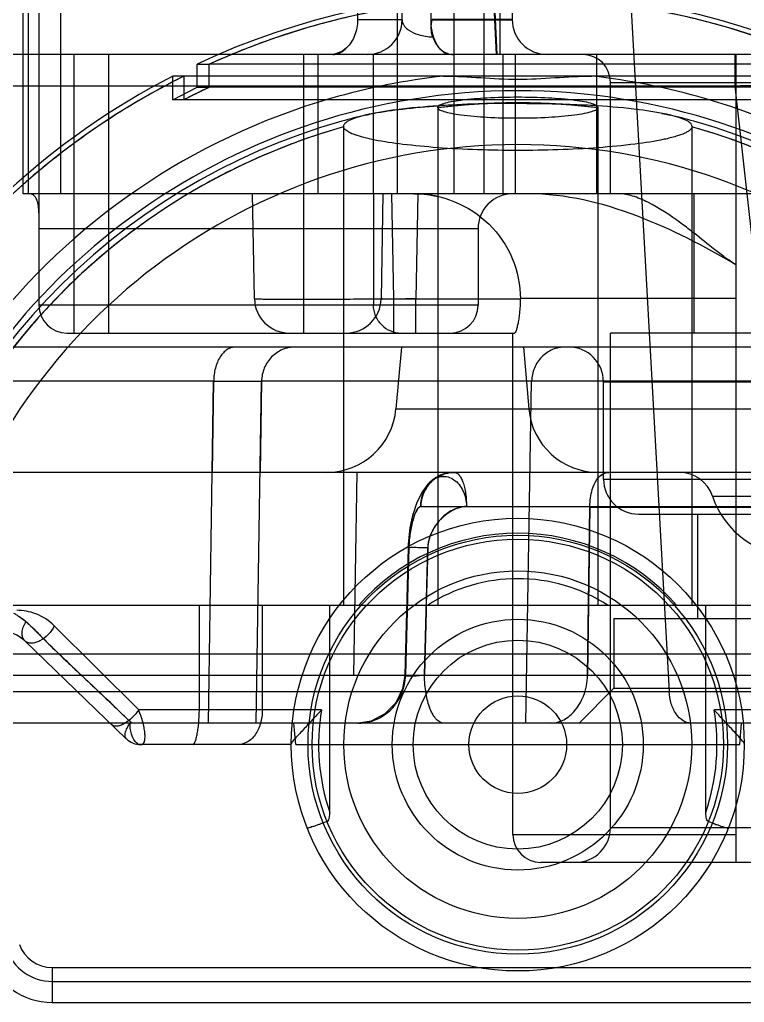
# Model space of a CAD drawing. Header units: millimetres. Extents: x 23490 to 24685, y -23248 to -22403.
# Drawn here: x 24023.12 to 24033.57, y -22999.85 to -22985.67 of the extents above; entities that cross this region are included whole.
import ezdxf

# ---------------------------------------------------------------- set-up
doc = ezdxf.new("R2010")
doc.units = ezdxf.units.MM
doc.header["$LTSCALE"] = 8
doc.layers.add('Cav-cor', color=30, linetype='Continuous')

msp = doc.modelspace()

# ---------------------------------------------------------------- linework, layer by layer
at = {"layer": 'Cav-cor', "color": 241}
for p, q in [((24028.633, -22985.676), (24028.668, -22981.647)), ((24030.184, -22981.647), (24030.22, -22985.676)), ((24029.816, -22988.184), (24029.816, -22982.385)), ((24023.396, -22982.478), (24023.396, -22989.792)), ((24028.009, -22983.058), (24027.991, -22985.676)), ((24030.048, -22986.174), (24030.048, -22983.058)), ((24023.168, -22988.184), (24023.168, -22984.566)), ((24023.244, -22988.183), (24023.244, -22984.566)), ((24023.712, -22988.184), (24023.712, -22984.566)), ((24028.562, -22984.566), (24028.562, -22988.184)), ((24029.378, -22984.566), (24029.378, -22988.184)), ((24029.943, -22985.039), (24030, -22986.174)), ((24031.909, -22985.022), (24032.482, -22995.365)), ((24029.994, -22986.174), (24029.957, -22985.371)), ((24029.96, -22985.371), (24030, -22986.174)), ((24029.049, -22985.676), (24029.048, -22985.431)), ((24028.633, -22985.676), (24027.991, -22985.676)), ((24029.049, -22985.676), (24030.22, -22985.676)), ((24030.22, -22985.671), (24029.066, -22985.671)), ((24037.915, -22986.174), (24016.539, -22986.174)), ((24023.899, -22986.174), (24023.899, -22990.194)), ((24024.401, -22986.174), (24024.401, -22990.194)), ((24027.215, -22990.194), (24027.215, -22986.174)), ((24027.416, -22986.174), (24027.416, -22988.184)), ((24028.22, -22988.184), (24028.22, -22986.174)), ((24030.083, -22986.174), (24030.083, -22988.184)), ((24030.261, -22986.174), (24030.261, -22988.184)), ((24031.436, -22986.174), (24031.436, -22988.184)), ((24033.429, -22986.174), (24033.429, -22986.63)), ((24033.446, -22986.174), (24033.446, -22997.832)), ((24025.677, -22986.313), (24025.852, -22986.313)), ((24025.677, -22986.647), (24025.677, -22986.313)), ((24025.852, -22986.647), (24025.852, -22986.313)), ((24034.748, -22986.313), (24025.852, -22986.313)), ((24025.852, -22986.647), (24025.852, -22986.313)), ((24035.275, -22986.486), (24025.326, -22986.486)), ((24025.326, -22986.58), (24025.326, -22986.486)), ((24025.488, -22986.827), (24025.488, -22986.486)), ((24025.488, -22986.827), (24025.488, -22986.486)), ((24033.429, -22986.63), (24021.837, -22986.63)), ((24025.326, -22986.827), (24025.326, -22986.58)), ((24025.326, -22986.827), (24025.677, -22986.647)), ((24025.677, -22986.647), (24025.852, -22986.647)), ((24034.748, -22986.647), (24025.852, -22986.647)), ((24031.637, -22986.576), (24038.171, -22986.576)), ((24031.637, -22988.184), (24031.637, -22986.576)), ((24033.429, -22986.63), (24034.399, -22995.365)), ((24029.515, -22986.827), (24025.326, -22986.827)), ((24029.146, -22986.944), (24029.145, -22986.937)), ((24029.146, -22986.944), (24029.145, -22986.937)), ((24029.146, -22986.944), (24029.146, -22994.123)), ((24029.146, -22986.944), (24029.146, -22994.123)), ((24031.085, -22986.827), (24029.515, -22986.827)), ((24035.275, -22986.827), (24031.085, -22986.827)), ((24031.455, -22986.944), (24031.456, -22986.937)), ((24031.456, -22986.937), (24031.455, -22986.944)), ((24031.455, -22986.944), (24031.455, -22994.123)), ((24031.455, -22986.944), (24031.455, -22994.123)), ((24027.788, -22987.219), (24027.788, -22987.212)), ((24027.788, -22987.212), (24027.788, -22987.219)), ((24027.788, -22987.219), (24027.788, -22994.123)), ((24027.788, -22987.219), (24027.788, -22994.123)), ((24032.812, -22987.219), (24032.813, -22987.212)), ((24032.812, -22987.219), (24032.813, -22987.212)), ((24032.812, -22987.219), (24032.812, -22994.123)), ((24032.812, -22987.219), (24032.812, -22994.123)), ((24036.863, -22988.184), (24023.168, -22988.184)), ((24026.503, -22989.7), (24026.477, -22988.184)), ((24028.22, -22988.184), (24028.22, -22989.7)), ((24028.356, -22988.184), (24028.329, -22989.7)), ((24028.513, -22989.7), (24028.486, -22988.184)), ((24028.858, -22988.185), (24028.832, -22989.7)), ((24032.843, -22990.194), (24032.843, -22988.184)), ((24023.396, -22988.686), (24029.728, -22988.686)), ((24029.728, -22988.686), (24029.728, -22989.792)), ((24028.22, -22989.7), (24028.22, -22989.792)), ((24028.513, -22989.7), (24030.337, -22989.7)), ((24028.513, -22990.194), (24028.513, -22989.7)), ((24028.832, -22990.194), (24028.832, -22989.7)), ((24030.336, -22989.691), (24033.446, -22989.691)), ((24029.728, -22989.792), (24023.396, -22989.792)), ((24023.798, -22990.194), (24030.251, -22990.194)), ((24030.23, -22997.43), (24030.23, -22990.194)), ((24036.863, -22990.194), (24031.637, -22990.194)), ((24031.637, -22997.329), (24031.637, -22990.194)), ((24047.279, -22990.395), (24021.321, -22990.395)), ((24028.622, -22990.395), (24028.544, -22991.286)), ((24030.381, -22990.395), (24030.459, -22991.286)), ((24025.915, -22990.888), (24020.819, -22990.888)), ((24025.842, -22995.822), (24025.915, -22990.888)), ((24025.915, -22990.888), (24025.896, -22992.204)), ((24026.53, -22995.822), (24026.606, -22990.888)), ((24026.606, -22990.888), (24026.586, -22992.204)), ((24041.994, -22990.888), (24026.606, -22990.888)), ((24030.417, -22995.822), (24030.5, -22990.888)), ((24031.537, -22990.897), (24037.064, -22990.897)), ((24031.537, -22992.304), (24031.537, -22990.897)), ((24028.544, -22991.286), (24039.906, -22991.286)), ((24045.995, -22992.204), (24022.605, -22992.204)), ((24027.938, -22995.13), (24027.982, -22992.204)), ((24029.039, -22992.342), (24029.04, -22992.342)), ((24031.537, -22992.304), (24037.064, -22992.304)), ((24033.108, -22992.548), (24035.493, -22992.548)), ((24028.901, -22992.697), (24039.7, -22992.697)), ((24031.305, -22995.13), (24031.339, -22992.697)), ((24031.339, -22992.697), (24031.32, -22994.121)), ((24031.339, -22992.706), (24037.261, -22992.706)), ((24032.04, -22992.807), (24036.561, -22992.807)), ((24032.893, -22992.807), (24032.893, -22994.314)), ((24028.675, -22995.137), (24028.723, -22993.288)), ((24028.73, -22993.29), (24028.682, -22995.13)), ((24028.708, -22994.123), (24028.73, -22993.29)), ((24028.723, -22993.288), (24028.725, -22993.241)), ((24028.723, -22993.288), (24028.73, -22993.29)), ((24028.955, -22995.13), (24029.003, -22993.29)), ((24029.003, -22993.29), (24028.981, -22994.119)), ((24027.788, -22994.123), (24021.26, -22994.123)), ((24025.709, -22995.631), (24025.709, -22994.123)), ((24026.617, -22995.631), (24026.617, -22994.123)), ((24027.589, -22997.11), (24027.589, -22994.123)), ((24029.146, -22994.123), (24027.788, -22994.123)), ((24029.146, -22994.123), (24027.788, -22994.123)), ((24028.682, -22995.13), (24028.708, -22994.123)), ((24028.981, -22994.119), (24028.979, -22994.21)), ((24031.455, -22994.123), (24029.146, -22994.123)), ((24031.32, -22994.121), (24031.305, -22995.13)), ((24032.812, -22994.123), (24031.455, -22994.123)), ((24032.812, -22994.123), (24031.455, -22994.123)), ((24039.341, -22994.123), (24032.812, -22994.123)), ((24033.012, -22997.11), (24033.012, -22994.123)), ((24028.979, -22994.21), (24028.955, -22995.13)), ((24031.687, -22994.314), (24037.992, -22994.314)), ((24031.687, -22994.314), (24031.687, -22995.319)), ((24024.834, -22995.631), (24023.617, -22994.419)), ((24023.336, -22994.479), (24023.402, -22994.545)), ((24023.402, -22994.545), (24023.419, -22994.562)), ((24024.656, -22996.049), (24023.193, -22994.636)), ((23992.3, -22994.822), (24152.3, -22994.822)), ((24023.66, -22994.799), (24023.68, -22994.819)), ((24022.554, -22995.13), (24046.046, -22995.13)), ((24023.952, -22995.079), (24023.982, -22995.107)), ((24028.675, -22995.137), (24028.682, -22995.13)), ((24031.687, -22995.319), (24031.185, -22995.822)), ((24031.687, -22995.319), (24036.913, -22995.319)), ((24010.807, -22995.365), (24035.085, -22995.365)), ((24028.389, -22995.684), (24028.546, -22995.524)), ((24024.596, -22995.691), (24024.72, -22995.81)), ((24027.47, -22995.631), (24024.834, -22995.631)), ((24028.19, -22995.787), (24028.389, -22995.684)), ((24035.767, -22995.631), (24033.131, -22995.631)), ((24039.685, -22995.822), (24020.916, -22995.822)), ((24024.72, -22995.81), (24024.732, -22995.822)), ((24027.1, -22996.133), (24027.073, -22995.822)), ((24027.971, -22995.822), (24028.19, -22995.787)), ((24033.5, -22996.133), (24033.528, -22995.822)), ((24027.034, -22996.133), (24024.866, -22996.133)), ((24027.1, -22996.133), (24033.5, -22996.133)), ((24030.23, -22997.43), (24033.446, -22997.43)), ((24031.637, -22997.329), (24036.863, -22997.329)), ((24076.46, -22997.832), (24030.632, -22997.832)), ((24023.587, -22999.349), (24037.013, -22999.349)), ((24023.587, -22999.349), (24023.587, -22999.852)), ((24023.587, -22999.55), (24037.013, -22999.55)), ((24023.587, -22999.852), (24037.013, -22999.852))]:
    msp.add_line(p, q, dxfattribs=at)
for points in [[(24028.85, -22992.635), (24028.924, -22992.487), (24029.039, -22992.342)], [(24028.748, -22993.023), (24028.792, -22992.812), (24028.85, -22992.635)], [(24028.725, -22993.241), (24028.75, -22993.005), (24028.793, -22992.804)], [(24028.723, -22993.288), (24028.724, -22993.26), (24028.748, -22993.023)], [(24028.546, -22995.524), (24028.644, -22995.323), (24028.675, -22995.137)]]:
    msp.add_lwpolyline(points, dxfattribs=at)
for radius in [3.266, 3.024, 2.965, 2.508, 1.809, 1.508, 0.704]:
    msp.add_circle((24030.3, -22996.133), radius, dxfattribs=at)
for centre, radius, start, end in [((24030.3, -22996.133), 10.854, 64.7907, 115.2093), ((24030.3, -22996.133), 10.781, 65.6323, 114.3677), ((24028.131, -22985.671), 0.502, 270.0001, 359.5), ((24030.722, -22985.671), 0.502, 180, 270), ((24031.235, -22986.576), 0.402, 0, 90), ((24030.3, -22996.133), 10.854, 117.2796, 178.3515), ((24030.3, -22996.133), 10.781, 116.5134, 178.344), ((24030.3, -22996.133), 9.706, 96.3255, 106.1396), ((24030.3, -22996.133), 9.706, 73.8603, 83.6745), ((24030.3, -22996.133), 10.477, 115.122, 117.3447), ((24036.839, -23171.642), 185.044, 90.64481, 91.05583), ((24030.3, -22996.133), 9.706, 106.1396, 178.1605), ((24030.3, -22996.133), 9.436, 80.6966, 99.3103), ((24030.3, -22996.133), 9.706, 1.8395, 73.8603), ((24030.3, -22996.133), 9.436, 99.3103, 167.6834), ((24030.3, -22996.133), 9.261, 82.8389, 97.1611), ((24030.123, -23001.397), 14.515, 93.0773, 93.817), ((24030.108, -23001.147), 14.264, 93.0583, 93.8238), ((24030.267, -23004.266), 17.387, 90.318, 93.0336), ((24030.3, -23006.113), 19.234, 89.6138, 90.3874), ((24030.3, -23006.113), 19.234, 89.6126, 90.3862), ((24030.334, -23004.266), 17.387, 86.9664, 89.682), ((24030.493, -23001.147), 14.264, 86.1762, 86.9417), ((24030.478, -23001.397), 14.515, 86.183, 86.9227), ((24030.3, -22996.133), 9.436, 12.318, 80.6966), ((24030.3, -22996.133), 9.347, 103.5573, 105.7451), ((24030.3, -22996.133), 9.347, 74.2444, 76.4432), ((24030.3, -22996.133), 9.347, 105.7451, 167.4158), ((24030.3, -22996.133), 9.261, 105.7375, 167.4651), ((24030.3, -22996.133), 9.261, 12.5349, 74.2625), ((24030.3, -22996.133), 9.347, 12.5842, 74.2444), ((24030.3, -22996.133), 8.659, 13.4219, 166.5781), ((24028.803, -22989.722), 1.538, 87.9588, 89.9903), ((24028.802, -22989.743), 1.56, 77.2442, 87.9438), ((24030.23, -22988.686), 0.502, 90.0021, 180.0021), ((24028.193, -22994.661), 7.518, 52.086, 53.6417), ((24026.288, -22997.125), 10.632, 51.9377, 52.1502), ((24027.006, -22989.691), 0.502, 181, 270), ((24027.827, -22989.691), 0.502, 270, 359), ((24023.798, -22989.792), 0.402, 180, 270), ((24029.326, -22989.792), 0.402, 270.0022, 0.0022), ((24028.622, -22989.791), 0.402, 225.0146, 270.0001), ((24031.034, -22990.897), 0.502, 0, 90), ((24027.543, -22991.199), 1.005, 270, 355), ((24031.46, -22991.199), 1.005, 185, 270), ((24029.388, -22992.708), 0.505, 121.3799, 133.5658), ((24029.386, -22992.706), 0.503, 119.2504, 133.4534), ((24029.246, -22992.55), 0.292, 118.9191, 122.8232), ((24029.238, -22992.537), 0.277, 110.0884, 118.9412), ((24029.385, -22992.703), 0.499, 111.3555, 121.3719), ((24029.387, -22992.679), 0.475, 113.3381, 121.1703), ((24029.388, -22992.682), 0.479, 106.7378, 113.3158), ((24032.039, -22992.304), 0.502, 180, 270.002), ((24032.631, -22992.706), 0.502, 18.3173, 89.9981), ((24029.412, -22992.704), 0.511, 144.194, 160.7225), ((24029.422, -22992.706), 0.521, 160.8244, 178.9946), ((24034.3, -22992.153), 1.256, 198.3178, 341.6822), ((24030.3, -22996.133), 3.051, 41.2017, 138.7983), ((24030.3, -22996.133), 2.395, 57.0544, 122.946), ((24022.547, -22995.114), 1.004, 52.6646, 55.3378), ((24022.489, -22995.191), 1.1, 50.8667, 52.6519), ((24022.214, -22995.522), 1.531, 46.9846, 49.3828), ((24022.844, -22994.998), 0.502, 46.02, 90), ((24035.513, -22982.525), 17.064, 224.8651, 225.998), ((24038.219, -22979.76), 20.932, 225.4701, 226.0207), ((24048.874, -22968.707), 36.285, 226.0248, 226.6194), ((23970.144, -23052.418), 78.633, 46.17132, 46.40839), ((23965.308, -23057.468), 85.624, 46.06288, 46.17689), ((24030.489, -22996.133), 3.061, 170.56, 198.628), ((24030.117, -22996.133), 3.055, 341.3481, 9.4645), ((24024.866, -22995.832), 0.301, 226.02, 270), ((24030.632, -22997.43), 0.402, 180, 270), ((24031.135, -22997.329), 0.502, 270, 0), ((24023.587, -22998.847), 0.703, 199.61, 270), ((24023.587, -22998.847), 0.502, 199.61, 270), ((24023.587, -22998.847), 1.005, 199.61, 270)]:
    msp.add_arc(centre, radius, start, end, dxfattribs=at)
for points, weights in [([(24034.748, -22986.313), (24031.877, -22985.012), (24028.724, -22985.012), (24025.852, -22986.313)], [1, 0.9406110789, 0.9406110789, 1]), ([(24025.488, -22986.486), (24021.838, -22988.307), (24019.642, -22991.744), (24019.524, -22995.822)], [1, 0.9052851567, 0.9052851567, 1]), ([(24025.852, -22986.647), (24025.73, -22986.705), (24025.608, -22986.765), (24025.488, -22986.827)], [1, 0.999874589, 0.999874589, 1]), ([(24031.455, -22986.944), (24030.687, -22986.848), (24029.913, -22986.848), (24029.146, -22986.944)], [1, 0.994799778, 0.994799778, 1]), ([(24027.788, -22987.219), (24024.422, -22988.168), (24022.019, -22990.709), (24021.26, -22994.123)], [1, 0.9055930239, 0.9055930239, 1]), ([(24039.341, -22994.123), (24038.582, -22990.709), (24036.179, -22988.168), (24032.812, -22987.219)], [1, 0.9055930239, 0.9055930239, 1])]:
    msp.add_rational_spline(points, weights, degree=3, dxfattribs=at)
for points, knots in [([(24029.994, -22986.174), (24029.988, -22986.04), (24029.975, -22985.772), (24029.964, -22985.505), (24029.956, -22985.371)], [0, 0, 0, 0, 0.500005, 1, 1, 1, 1]), ([(24027.991, -22985.676), (24027.99, -22985.752), (24027.964, -22985.901), (24027.882, -22986.03), (24027.83, -22986.077)], [0, 0, 0, 0, 0.520382, 1, 1, 1, 1]), ([(24028.633, -22985.676), (24028.633, -22985.688), (24028.637, -22985.716), (24028.656, -22985.755), (24028.688, -22985.793), (24028.755, -22985.845), (24028.886, -22985.899), (24029.005, -22985.918), (24029.075, -22985.921)], [0, 0, 0, 0, 0.071345, 0.148418, 0.236573, 0.340843, 0.615984, 1, 1, 1, 1]), ([(24029.239, -22986.148), (24029.21, -22986.129), (24029.156, -22986.074), (24029.098, -22985.964), (24029.059, -22985.827), (24029.05, -22985.727), (24029.049, -22985.676)], [0, 0, 0, 0, 0.193722, 0.431571, 0.705678, 1, 1, 1, 1]), ([(24029.075, -22985.921), (24029.054, -22985.862), (24029.047, -22985.775), (24029.061, -22985.692), (24029.066, -22985.671)], [0, 0, 0, 0, 0.744952, 1, 1, 1, 1]), ([(24029.075, -22985.921), (24029.088, -22985.958), (24029.12, -22986.027), (24029.19, -22986.109), (24029.277, -22986.162), (24029.342, -22986.174), (24029.373, -22986.174)], [0, 0, 0, 0, 0.284237, 0.538036, 0.772026, 1, 1, 1, 1]), ([(24027.83, -22986.077), (24027.797, -22986.108), (24027.721, -22986.157), (24027.632, -22986.174), (24027.589, -22986.174)], [0, 0, 0, 0, 0.507839, 1, 1, 1, 1]), ([(24027.632, -22986.174), (24027.667, -22986.174), (24027.743, -22986.155), (24027.803, -22986.106), (24027.83, -22986.077)], [0, 0, 0, 0, 0.475363, 1, 1, 1, 1]), ([(24029.322, -22986.174), (24029.315, -22986.174), (24029.286, -22986.171), (24029.258, -22986.159), (24029.239, -22986.148)], [0, 0, 0, 0, 0.236397, 1, 1, 1, 1]), ([(24029.231, -22986.486), (24029.588, -22986.486), (24030.3, -22986.574), (24031.013, -22986.486), (24031.37, -22986.486)], [0, 0, 0, 0, 0.5, 1, 1, 1, 1]), ([(24036.417, -22986.618), (24036.417, -22986.618), (24036.416, -22986.617), (24036.411, -22986.616), (24036.4, -22986.614), (24036.382, -22986.612), (24036.357, -22986.611), (24036.325, -22986.61), (24036.286, -22986.608), (24036.24, -22986.607), (24036.165, -22986.606), (24036.055, -22986.604), (24035.905, -22986.604), (24035.731, -22986.604), (24035.534, -22986.604), (24035.318, -22986.605), (24034.995, -22986.608), (24034.557, -22986.612), (24034.004, -22986.62), (24033.623, -22986.627), (24033.429, -22986.63)], [0, 0, 0, 0, 0.000486, 0.001484, 0.005211, 0.011289, 0.019721, 0.0305, 0.043613, 0.059029, 0.076705, 0.11866, 0.169113, 0.227572, 0.293464, 0.36618, 0.44498, 0.617729, 0.805224, 1, 1, 1, 1]), ([(24029.145, -22986.937), (24029.145, -22986.925), (24029.165, -22986.907), (24029.196, -22986.892), (24029.254, -22986.871), (24029.349, -22986.85), (24029.558, -22986.818), (24029.879, -22986.794), (24030.3, -22986.783), (24030.722, -22986.794), (24031.043, -22986.818), (24031.251, -22986.85), (24031.347, -22986.871), (24031.404, -22986.892), (24031.435, -22986.907), (24031.456, -22986.925), (24031.456, -22986.937)], [0, 0, 0, 0, 0.015526, 0.028576, 0.045652, 0.091866, 0.153177, 0.312313, 0.5, 0.687687, 0.846823, 0.908134, 0.954348, 0.971424, 0.984474, 1, 1, 1, 1]), ([(24029.156, -22986.914), (24028.954, -22986.928), (24028.6, -22986.96), (24028.248, -22987.014), (24028.1, -22987.049)], [0, 0, 0, 0, 0.570697, 1, 1, 1, 1]), ([(24028.222, -22987.023), (24028.359, -22986.996), (24028.67, -22986.953), (24028.983, -22986.926), (24029.156, -22986.914)], [0, 0, 0, 0, 0.445614, 1, 1, 1, 1]), ([(24029.156, -22986.916), (24029.154, -22986.917), (24029.149, -22986.923), (24029.145, -22986.931), (24029.145, -22986.937)], [0, 0, 0, 0, 0.297985, 1, 1, 1, 1]), ([(24029.145, -22986.937), (24029.145, -22986.949), (24029.165, -22986.968), (24029.196, -22986.983), (24029.254, -22987.003), (24029.349, -22987.025), (24029.558, -22987.058), (24029.879, -22987.083), (24030.3, -22987.094), (24030.722, -22987.083), (24031.043, -22987.058), (24031.251, -22987.025), (24031.347, -22987.003), (24031.404, -22986.983), (24031.435, -22986.968), (24031.456, -22986.949), (24031.456, -22986.937)], [0, 0, 0, 0, 0.015553, 0.028621, 0.045713, 0.091947, 0.153257, 0.312364, 0.5, 0.687637, 0.846743, 0.908053, 0.954287, 0.971379, 0.984447, 1, 1, 1, 1]), ([(24030.171, -22986.879), (24030.1, -22986.879), (24029.824, -22986.883), (24029.548, -22986.892), (24029.343, -22986.903)], [0, 0, 0, 0, 0.256259, 1, 1, 1, 1]), ([(24030.43, -22986.879), (24030.501, -22986.879), (24030.776, -22986.883), (24031.052, -22986.892), (24031.257, -22986.903)], [0, 0, 0, 0, 0.256259, 1, 1, 1, 1]), ([(24032.501, -22987.049), (24032.352, -22987.014), (24032, -22986.96), (24031.647, -22986.928), (24031.444, -22986.914)], [0, 0, 0, 0, 0.429315, 1, 1, 1, 1]), ([(24031.456, -22986.937), (24031.456, -22986.935), (24031.455, -22986.927), (24031.449, -22986.92), (24031.444, -22986.916)], [0, 0, 0, 0, 0.218166, 1, 1, 1, 1]), ([(24028.1, -22987.049), (24028.054, -22987.06), (24027.975, -22987.082), (24027.886, -22987.116), (24027.834, -22987.146), (24027.803, -22987.171), (24027.788, -22987.196), (24027.788, -22987.212)], [0, 0, 0, 0, 0.383543, 0.672821, 0.782932, 0.871684, 1, 1, 1, 1]), ([(24028.1, -22987.049), (24028.109, -22987.047), (24028.15, -22987.038), (24028.191, -22987.029), (24028.222, -22987.023)], [0, 0, 0, 0, 0.236534, 1, 1, 1, 1]), ([(24032.378, -22987.023), (24032.389, -22987.025), (24032.43, -22987.033), (24032.471, -22987.042), (24032.501, -22987.049)], [0, 0, 0, 0, 0.263402, 1, 1, 1, 1]), ([(24032.813, -22987.212), (24032.813, -22987.196), (24032.798, -22987.171), (24032.767, -22987.146), (24032.715, -22987.116), (24032.625, -22987.082), (24032.546, -22987.06), (24032.501, -22987.049)], [0, 0, 0, 0, 0.128307, 0.217057, 0.327168, 0.61645, 1, 1, 1, 1]), ([(24027.807, -22987.254), (24027.804, -22987.251), (24027.794, -22987.239), (24027.788, -22987.223), (24027.788, -22987.212)], [0, 0, 0, 0, 0.28788, 1, 1, 1, 1]), ([(24032.813, -22987.212), (24032.813, -22987.23), (24032.792, -22987.26), (24032.753, -22987.287), (24032.686, -22987.322), (24032.571, -22987.361), (24032.469, -22987.386), (24032.411, -22987.398)], [0, 0, 0, 0, 0.119939, 0.207373, 0.317695, 0.610629, 1, 1, 1, 1]), ([(24029.142, -22987.519), (24028.975, -22987.506), (24028.672, -22987.478), (24028.317, -22987.427), (24028.089, -22987.376), (24027.963, -22987.34), (24027.871, -22987.302), (24027.823, -22987.271), (24027.807, -22987.254)], [0, 0, 0, 0, 0.366881, 0.664379, 0.782172, 0.877513, 0.949837, 1, 1, 1, 1]), ([(24031.459, -22987.519), (24031.073, -22987.547), (24030.3, -22987.57), (24029.527, -22987.547), (24029.142, -22987.519)], [0, 0, 0, 0, 0.499998, 1, 1, 1, 1]), ([(24032.411, -22987.398), (24032.273, -22987.428), (24031.956, -22987.476), (24031.637, -22987.506), (24031.459, -22987.519)], [0, 0, 0, 0, 0.442202, 1, 1, 1, 1]), ([(24023.396, -22988.459), (24023.396, -22988.425), (24023.392, -22988.36), (24023.371, -22988.271), (24023.324, -22988.199), (24023.27, -22988.183), (24023.244, -22988.183)], [0, 0, 0, 0, 0.29358, 0.558383, 0.78196, 1, 1, 1, 1]), ([(24028.803, -22988.184), (24029.002, -22988.184), (24029.403, -22988.262), (24029.913, -22988.595), (24030.258, -22989.1), (24030.337, -22989.501), (24030.337, -22989.7)], [0, 0, 0, 0, 0.250094, 0.500109, 0.750045, 1, 1, 1, 1]), ([(24033.446, -22989.208), (24032.986, -22988.941), (24032.046, -22988.445), (24030.987, -22988.184), (24030.456, -22988.184)], [0, 0, 0, 0, 0.500941, 1, 1, 1, 1]), ([(24032.649, -22988.607), (24032.498, -22988.496), (24032.275, -22988.345), (24031.97, -22988.213), (24031.826, -22988.184), (24031.761, -22988.184)], [0, 0, 0, 0, 0.564975, 0.804079, 1, 1, 1, 1]), ([(24033.446, -22989.208), (24033.391, -22989.176), (24033.287, -22989.104), (24033.088, -22988.95), (24032.942, -22988.831), (24032.843, -22988.754)], [0, 0, 0, 0, 0.252269, 0.503592, 1, 1, 1, 1]), ([(24026.503, -22989.7), (24026.503, -22989.701), (24026.508, -22989.7), (24026.514, -22989.701), (24026.527, -22989.701), (24026.543, -22989.702), (24026.565, -22989.702), (24026.603, -22989.702), (24026.662, -22989.703), (24026.746, -22989.703), (24026.847, -22989.703), (24026.964, -22989.703), (24027.096, -22989.704), (24027.242, -22989.703), (24027.459, -22989.703), (24027.754, -22989.703), (24028.126, -22989.701), (24028.382, -22989.7), (24028.513, -22989.7)], [0, 0, 0, 0, 0.001226, 0.004843, 0.010851, 0.019242, 0.029995, 0.043082, 0.076141, 0.118096, 0.168556, 0.227023, 0.292944, 0.365672, 0.444514, 0.617424, 0.804991, 1, 1, 1, 1]), ([(24028.832, -22989.7), (24028.799, -22989.7), (24028.735, -22989.701), (24028.642, -22989.703), (24028.556, -22989.703), (24028.481, -22989.704), (24028.426, -22989.703), (24028.39, -22989.703), (24028.369, -22989.703), (24028.353, -22989.702), (24028.34, -22989.702), (24028.334, -22989.701), (24028.329, -22989.701), (24028.329, -22989.7)], [0, 0, 0, 0, 0.194986, 0.382642, 0.55546, 0.706973, 0.831283, 0.881707, 0.923629, 0.956678, 0.980509, 0.994938, 1, 1, 1, 1]), ([(24030.335, -22989.7), (24030.335, -22989.763), (24030.331, -22989.856), (24030.317, -22989.972), (24030.305, -22990.046), (24030.291, -22990.106), (24030.278, -22990.152), (24030.267, -22990.179), (24030.256, -22990.194), (24030.251, -22990.194)], [0, 0, 0, 0, 0.376052, 0.54548, 0.694239, 0.817337, 0.910588, 0.971194, 1, 1, 1, 1]), ([(24026.228, -22990.395), (24026.207, -22990.395), (24026.165, -22990.401), (24026.106, -22990.431), (24026.052, -22990.477), (24025.987, -22990.563), (24025.931, -22990.703), (24025.916, -22990.825), (24025.915, -22990.888)], [0, 0, 0, 0, 0.095465, 0.196574, 0.306749, 0.427745, 0.700288, 1, 1, 1, 1]), ([(24027.092, -22990.395), (24027.029, -22990.395), (24026.902, -22990.42), (24026.742, -22990.531), (24026.634, -22990.694), (24026.607, -22990.824), (24026.606, -22990.888)], [0, 0, 0, 0, 0.246025, 0.494378, 0.746012, 1, 1, 1, 1]), ([(24030.986, -22990.395), (24030.923, -22990.395), (24030.796, -22990.42), (24030.636, -22990.531), (24030.528, -22990.694), (24030.502, -22990.824), (24030.5, -22990.888)], [0, 0, 0, 0, 0.246025, 0.494378, 0.746012, 1, 1, 1, 1]), ([(24025.915, -22990.888), (24025.993, -22990.888), (24026.223, -22990.888), (24026.454, -22990.888), (24026.606, -22990.888)], [0, 0, 0, 0, 0.338502, 1, 1, 1, 1]), ([(24029.386, -22992.204), (24029.324, -22992.204), (24029.197, -22992.229), (24029.036, -22992.34), (24028.928, -22992.503), (24028.902, -22992.633), (24028.901, -22992.697)], [0, 0, 0, 0, 0.246055, 0.494379, 0.745981, 1, 1, 1, 1]), ([(24028.901, -22992.697), (24028.902, -22992.629), (24028.924, -22992.499), (24028.995, -22992.385), (24029.04, -22992.342)], [0, 0, 0, 0, 0.524424, 1, 1, 1, 1]), ([(24029.039, -22992.343), (24029.018, -22992.363), (24028.936, -22992.464), (24028.902, -22992.598), (24028.901, -22992.697)], [0, 0, 0, 0, 0.23167, 1, 1, 1, 1]), ([(24029.04, -22992.341), (24029.064, -22992.319), (24029.115, -22992.283), (24029.205, -22992.257), (24029.297, -22992.265), (24029.416, -22992.323), (24029.53, -22992.471), (24029.559, -22992.62), (24029.562, -22992.697)], [0, 0, 0, 0, 0.11872, 0.230273, 0.340055, 0.454844, 0.711025, 1, 1, 1, 1]), ([(24029.386, -22992.204), (24029.398, -22992.204), (24029.425, -22992.211), (24029.457, -22992.243), (24029.485, -22992.289), (24029.512, -22992.35), (24029.533, -22992.425), (24029.555, -22992.541), (24029.561, -22992.634), (24029.562, -22992.697)], [0, 0, 0, 0, 0.065773, 0.141291, 0.238932, 0.359435, 0.49986, 0.656604, 1, 1, 1, 1]), ([(24031.339, -22992.697), (24031.341, -22992.615), (24031.357, -22992.478), (24031.425, -22992.316), (24031.511, -22992.225), (24031.582, -22992.204), (24031.613, -22992.204)], [0, 0, 0, 0, 0.403542, 0.661438, 0.845202, 1, 1, 1, 1]), ([(24031.456, -22992.288), (24031.477, -22992.263), (24031.523, -22992.22), (24031.585, -22992.204), (24031.613, -22992.204)], [0, 0, 0, 0, 0.533792, 1, 1, 1, 1]), ([(24028.901, -22992.697), (24028.89, -22992.699), (24028.866, -22992.716), (24028.825, -22992.779), (24028.782, -22992.902), (24028.744, -22993.082), (24028.732, -22993.218), (24028.73, -22993.29)], [0, 0, 0, 0, 0.05208, 0.128856, 0.357325, 0.660252, 1, 1, 1, 1]), ([(24028.901, -22992.697), (24028.89, -22992.697), (24028.865, -22992.711), (24028.839, -22992.751), (24028.812, -22992.81), (24028.777, -22992.918), (24028.744, -22993.08), (24028.732, -22993.217), (24028.73, -22993.29)], [0, 0, 0, 0, 0.048869, 0.122797, 0.224892, 0.351654, 0.658531, 1, 1, 1, 1]), ([(24029.562, -22992.697), (24029.42, -22992.702), (24029.21, -22992.828), (24029.045, -22993.068), (24029.004, -22993.217), (24029.003, -22993.29)], [0, 0, 0, 0, 0.48667, 0.748024, 1, 1, 1, 1]), ([(24029.562, -22992.697), (24029.483, -22992.696), (24029.318, -22992.75), (24029.195, -22992.864), (24029.142, -22992.932)], [0, 0, 0, 0, 0.478088, 1, 1, 1, 1]), ([(24029.142, -22992.932), (24029.121, -22992.958), (24029.049, -22993.065), (24029.005, -22993.194), (24029.003, -22993.29)], [0, 0, 0, 0, 0.257973, 1, 1, 1, 1]), ([(24028.723, -22993.288), (24028.723, -22993.288), (24028.726, -22993.287), (24028.73, -22993.287), (24028.738, -22993.286), (24028.753, -22993.286), (24028.779, -22993.285), (24028.816, -22993.285), (24028.859, -22993.286), (24028.922, -22993.287), (24028.97, -22993.289), (24029.003, -22993.29)], [0, 0, 0, 0, 0.006263, 0.022901, 0.049995, 0.087173, 0.189457, 0.32365, 0.481685, 0.65405, 1, 1, 1, 1]), ([(24023.03, -22994.235), (24023.045, -22994.243), (24023.109, -22994.28), (24023.169, -22994.324), (24023.211, -22994.36)], [0, 0, 0, 0, 0.24481, 1, 1, 1, 1]), ([(24023.617, -22994.419), (24023.543, -22994.344), (24023.371, -22994.231), (24023.17, -22994.194), (24023.077, -22994.194)], [0, 0, 0, 0, 0.53062, 1, 1, 1, 1]), ([(24023.193, -22994.636), (24023.178, -22994.622), (24023.156, -22994.583), (24023.15, -22994.513), (24023.169, -22994.435), (24023.195, -22994.385), (24023.211, -22994.36)], [0, 0, 0, 0, 0.202369, 0.431813, 0.699695, 1, 1, 1, 1]), ([(24023.183, -22994.337), (24023.196, -22994.348), (24023.249, -22994.393), (24023.299, -22994.442), (24023.336, -22994.479)], [0, 0, 0, 0, 0.245712, 1, 1, 1, 1]), ([(24023.617, -22994.419), (24023.596, -22994.465), (24023.535, -22994.549), (24023.435, -22994.626), (24023.348, -22994.662), (24023.287, -22994.672), (24023.234, -22994.664), (24023.204, -22994.647), (24023.193, -22994.636)], [0, 0, 0, 0, 0.285898, 0.571432, 0.699728, 0.812938, 0.911373, 1, 1, 1, 1]), ([(24023.342, -22994.484), (24023.358, -22994.5), (24023.424, -22994.567), (24023.49, -22994.633), (24023.54, -22994.682)], [0, 0, 0, 0, 0.247982, 1, 1, 1, 1]), ([(24023.684, -22994.822), (24023.739, -22994.875), (24023.964, -22995.091), (24024.191, -22995.304), (24024.362, -22995.467)], [0, 0, 0, 0, 0.244131, 1, 1, 1, 1]), ([(24023.982, -22995.107), (24024.032, -22995.154), (24024.237, -22995.348), (24024.442, -22995.543), (24024.596, -22995.691)], [0, 0, 0, 0, 0.245047, 1, 1, 1, 1]), ([(24028.002, -22995.822), (24028.09, -22995.822), (24028.268, -22995.785), (24028.492, -22995.631), (24028.643, -22995.402), (24028.68, -22995.221), (24028.682, -22995.13)], [0, 0, 0, 0, 0.246055, 0.494379, 0.745981, 1, 1, 1, 1]), ([(24028.955, -22995.13), (24028.923, -22995.135), (24028.86, -22995.142), (24028.783, -22995.146), (24028.731, -22995.147), (24028.701, -22995.145), (24028.685, -22995.143), (24028.675, -22995.139), (24028.675, -22995.137)], [0, 0, 0, 0, 0.344083, 0.673764, 0.807587, 0.909281, 0.973364, 1, 1, 1, 1]), ([(24029.233, -22995.822), (24029.215, -22995.822), (24029.175, -22995.811), (24029.122, -22995.768), (24029.075, -22995.702), (24029.017, -22995.579), (24028.969, -22995.385), (24028.956, -22995.219), (24028.955, -22995.13)], [0, 0, 0, 0, 0.069614, 0.151355, 0.25156, 0.371831, 0.66428, 1, 1, 1, 1]), ([(24030.777, -22995.822), (24030.833, -22995.822), (24030.959, -22995.79), (24031.131, -22995.654), (24031.268, -22995.425), (24031.304, -22995.233), (24031.305, -22995.13)], [0, 0, 0, 0, 0.17552, 0.396627, 0.675862, 1, 1, 1, 1]), ([(24032.798, -22995.822), (24032.778, -22995.822), (24032.738, -22995.815), (24032.658, -22995.779), (24032.572, -22995.688), (24032.505, -22995.539), (24032.486, -22995.425), (24032.482, -22995.365)], [0, 0, 0, 0, 0.097598, 0.200223, 0.430509, 0.701128, 1, 1, 1, 1]), ([(24024.834, -22995.631), (24024.808, -22995.672), (24024.745, -22995.746), (24024.653, -22995.819), (24024.575, -22995.856), (24024.515, -22995.873), (24024.466, -22995.865), (24024.448, -22995.848)], [0, 0, 0, 0, 0.307201, 0.604893, 0.733271, 0.841623, 1, 1, 1, 1]), ([(24024.866, -22996.133), (24024.877, -22996.133), (24024.9, -22996.124), (24024.92, -22996.088), (24024.927, -22996.038), (24024.926, -22995.975), (24024.916, -22995.901), (24024.89, -22995.783), (24024.858, -22995.692), (24024.834, -22995.631)], [0, 0, 0, 0, 0.059182, 0.126872, 0.217735, 0.333879, 0.473353, 0.633184, 1, 1, 1, 1]), ([(24025.621, -22996.133), (24025.625, -22996.133), (24025.636, -22996.119), (24025.648, -22996.093), (24025.663, -22996.048), (24025.677, -22995.988), (24025.69, -22995.913), (24025.704, -22995.792), (24025.709, -22995.697), (24025.709, -22995.631)], [0, 0, 0, 0, 0.027065, 0.085045, 0.175564, 0.29702, 0.445998, 0.617348, 1, 1, 1, 1]), ([(24026.617, -22995.631), (24026.617, -22995.697), (24026.6, -22995.825), (24026.526, -22995.992), (24026.405, -22996.108), (24026.301, -22996.133), (24026.253, -22996.133)], [0, 0, 0, 0, 0.291425, 0.556162, 0.785936, 1, 1, 1, 1]), ([(24027.47, -22995.631), (24027.426, -22995.679), (24027.359, -22995.752), (24027.271, -22995.848), (24027.206, -22995.918), (24027.145, -22995.984), (24027.093, -22996.041), (24027.057, -22996.082), (24027.039, -22996.107), (24027.034, -22996.118), (24027.034, -22996.122)], [0, 0, 0, 0, 0.298515, 0.448389, 0.595145, 0.733929, 0.856454, 0.949649, 0.980569, 1, 1, 1, 1]), ([(24033.567, -22996.122), (24033.567, -22996.118), (24033.562, -22996.107), (24033.544, -22996.082), (24033.508, -22996.041), (24033.456, -22995.984), (24033.395, -22995.918), (24033.33, -22995.848), (24033.241, -22995.752), (24033.175, -22995.679), (24033.131, -22995.631)], [0, 0, 0, 0, 0.019434, 0.050354, 0.143539, 0.266058, 0.404848, 0.551608, 0.701482, 1, 1, 1, 1]), ([(24024.667, -22995.894), (24024.67, -22995.888), (24024.683, -22995.864), (24024.698, -22995.84), (24024.711, -22995.823)], [0, 0, 0, 0, 0.237619, 1, 1, 1, 1]), ([(24024.715, -22995.817), (24024.718, -22995.816), (24024.725, -22995.814), (24024.731, -22995.819), (24024.732, -22995.822)], [0, 0, 0, 0, 0.493674, 1, 1, 1, 1]), ([(24024.656, -22996.049), (24024.649, -22996.042), (24024.635, -22996.015), (24024.639, -22995.959), (24024.656, -22995.917), (24024.667, -22995.894)], [0, 0, 0, 0, 0.181179, 0.527912, 1, 1, 1, 1]), ([(24024.866, -22996.133), (24024.849, -22996.133), (24024.811, -22996.12), (24024.767, -22996.071), (24024.734, -22996.002), (24024.722, -22995.947), (24024.717, -22995.918)], [0, 0, 0, 0, 0.182771, 0.406169, 0.681391, 1, 1, 1, 1]), ([(24027.55, -22997.241), (24027.572, -22997.233), (24027.588, -22997.177), (24027.589, -22997.134), (24027.589, -22997.11)], [0, 0, 0, 0, 0.491029, 1, 1, 1, 1]), ([(24033.05, -22997.241), (24033.029, -22997.233), (24033.013, -22997.177), (24033.012, -22997.134), (24033.012, -22997.11)], [0, 0, 0, 0, 0.49103, 1, 1, 1, 1]), ([(24027.55, -22997.241), (24027.515, -22997.255), (24027.462, -22997.276), (24027.396, -22997.3), (24027.353, -22997.315), (24027.318, -22997.326), (24027.29, -22997.334), (24027.276, -22997.337), (24027.265, -22997.339), (24027.264, -22997.337)], [0, 0, 0, 0, 0.381149, 0.553409, 0.704301, 0.828212, 0.920671, 0.978108, 1, 1, 1, 1]), ([(24033.05, -22997.241), (24033.086, -22997.255), (24033.138, -22997.276), (24033.205, -22997.3), (24033.248, -22997.315), (24033.282, -22997.326), (24033.31, -22997.334), (24033.325, -22997.337), (24033.336, -22997.339), (24033.337, -22997.337)], [0, 0, 0, 0, 0.381169, 0.553439, 0.70434, 0.828264, 0.920732, 0.978154, 1, 1, 1, 1])]:
    msp.add_open_spline(points, degree=3, knots=knots, dxfattribs=at)
for points in [[(24029.17, -22986.906), (24029.165, -22986.909), (24029.16, -22986.912), (24029.156, -22986.916)], [(24031.444, -22986.916), (24031.44, -22986.912), (24031.436, -22986.909), (24031.431, -22986.906)], [(24028.25, -22989.945), (24028.23, -22989.897), (24028.22, -22989.844), (24028.22, -22989.792)], [(24028.338, -22990.076), (24028.301, -22990.039), (24028.27, -22989.994), (24028.25, -22989.945)], [(24029.141, -22992.272), (24029.085, -22992.306), (24029.036, -22992.352), (24028.998, -22992.405)], [(24029.087, -22992.305), (24029.07, -22992.316), (24029.054, -22992.328), (24029.039, -22992.342)], [(24029.141, -22992.268), (24029.214, -22992.226), (24029.302, -22992.204), (24029.386, -22992.204)], [(24029.229, -22992.261), (24029.2, -22992.261), (24029.17, -22992.267), (24029.143, -22992.277)], [(24029.386, -22992.204), (24029.34, -22992.204), (24029.294, -22992.211), (24029.25, -22992.224)], [(24023.259, -22994.403), (24023.287, -22994.429), (24023.315, -22994.457), (24023.342, -22994.484)], [(24024.717, -22995.918), (24024.712, -22995.887), (24024.709, -22995.855), (24024.711, -22995.823)], [(24028.002, -22995.822), (24028.072, -22995.822), (24028.143, -22995.81), (24028.21, -22995.788)]]:
    msp.add_open_spline(points, degree=3, dxfattribs=at)

doc.saveas('drawing.dxf')
